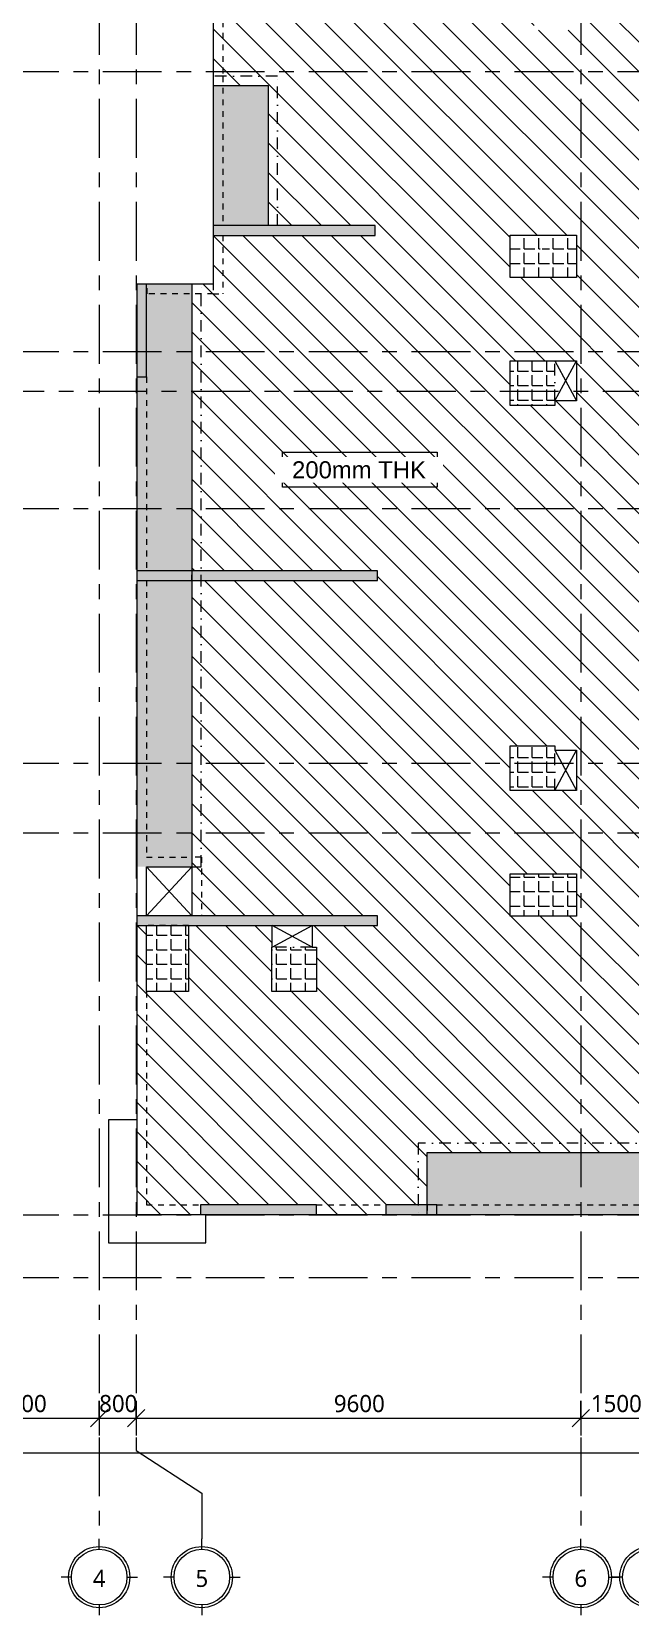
# Model space of a CAD drawing. Header units: millimetres. Extents: x 472 to 124515, y -23895 to 51792.
# Drawn here: x 29080 to 42007, y -23895 to 10292 of the extents above; entities that cross this region are included whole.
import ezdxf

# ---------------------------------------------------------------- set-up
doc = ezdxf.new("R2010")
doc.units = ezdxf.units.MM
doc.header["$LTSCALE"] = 100
for name, pattern in [('cham gach', [5.5, 2.5, -1.5, 0, -1.5]), ('Ligne de quadrillage', [22.225, 12.7, -3.175, 3.175, -3.175]), ('Tiret', [2.5, 1.25, -1.25])]:
    doc.linetypes.add(name, pattern=pattern)
for name, color, linetype, lineweight in [('A-000-M_MASS', 13, 'Continuous', 5), ('A-010-D_DIM', 211, 'Continuous', 5), ('A-010-D_DIM-150', 211, 'Continuous', 5), ('A-230-H-FLOOR', 190, 'Continuous', 15), ('A-230-M_FLOOR', 192, 'Continuous', 15), ('A-230-MH_FLOOR', 190, 'cham gach', 9), ('S-280-M_COLUMN', 52, 'Continuous', 15), ('S-280-M_STRUCT_FRAME', 12, 'Continuous', 15), ('S-280-MH_COLUMN', 52, 'Tiret', 5), ('Z-000-T_TEXT', 131, 'Continuous', 5), ('Z-030-M_GRID', 191, 'Continuous', 5), ('Z-033_T_GRIDREF', 31, 'Continuous', 5)]:
    doc.layers.add(name, color=color, linetype=linetype, lineweight=lineweight)
doc.styles.add('Arial', font='arial.ttf', dxfattribs={"height": 368.82485})
doc.styles.add('Trebuchet MS', font='trebuc.ttf', dxfattribs={"height": 369.230769})
doc.dimstyles.new('ART-Cotes_linéaires', dxfattribs={"dimscale": 304.8, "dimtxt": 375, "dimasz": 1.230315, "dimexe": 1.230315, "dimexo": 0.0625, "dimgap": 0.098425, "dimtad": 1, "dimdec": 0, "dimdsep": 46, "dimtxsty": 'Trebuchet MS', "dimblk1": 'OBLIQUE', "dimblk2": 'OBLIQUE', "dimsah": 1, "dimcen": 0.09, "dimdle": 1.230315, "dimazin": 0, "dimtfac": 1, "dimtdec": 4, "dimtix": 1, "dimtmove": 0, "dimatfit": 3, "dimfxl": 1.230315, "dimfxlon": 1, "dimtvp": 1, "dimtolj": 1, "dimtzin": 0, "dimarcsym": 2})

# ---------------------------------------------------------------- blocks, each defined once
blk = doc.blocks.new('ART_Slab_SetDown - SLAB SET DOWN 30mm-V13-4_022 - ART-Level 4 - TYP 1 C1')
at = {"layer": 'A-000-M_MASS'}
h = blk.add_hatch(dxfattribs=at)
h.set_pattern_fill('FP_45', color=256, style=0, pattern_type=2)
h.set_pattern_definition([(90, (70463.17, 24627.72), (-314.325, 2e-14), [228.6, -85.725]), (180, (70463.17, 24627.72), (-4e-14, -314.325), [228.6, -85.725])])
h.paths.add_polyline_path([(490, -947), (490, 483), (-425, 483), (-425, -947)], flags=0)
h.paths.add_polyline_path([(180, -303), (-178, -303), (1, -124)], flags=0)
blk = doc.blocks.new('ART_Slab_SetDown - SLAB SET DOWN 30mm-3472750-4_022 - ART-Level 4 - TYP 1 C1')
at = {"layer": 'A-000-M_MASS'}
h = blk.add_hatch(dxfattribs=at)
h.set_pattern_fill('FP_46', color=256, style=0, pattern_type=2)
h.set_pattern_definition([(180, (39948.17, 2692.72), (-4e-14, -314.325), [228.6, -85.725]), (270, (39948.17, 2692.72), (314.325, 2e-14), [228.6, -85.725])])
h.paths.add_polyline_path([(-425, 468), (-425, -497), (535, -497), (535, 468)], flags=0)
blk = doc.blocks.new('ART_Slab_SetDown - SLAB SET DOWN 30mm-V14-4_022 - ART-Level 4 - TYP 1 C1')
at = {"layer": 'A-000-M_MASS'}
h = blk.add_hatch(dxfattribs=at)
h.set_pattern_fill('FP_47', color=256, style=0, pattern_type=2)
h.set_pattern_definition([(180, (39948.17, -5622.28), (-4e-14, -314.325), [228.6, -85.725]), (270, (39948.17, -5622.28), (314.325, 2e-14), [228.6, -85.725])])
h.paths.add_polyline_path([(535, 468), (-425, 468), (-425, -497), (535, -497)], flags=0)
blk = doc.blocks.new('ART_Slab_SetDown - SLAB SET DOWN 30mm-V15-4_022 - ART-Level 4 - TYP 1 C1')
at = {"layer": 'A-000-M_MASS'}
h = blk.add_hatch(dxfattribs=at)
h.set_pattern_fill('FP_48', color=256, style=0, pattern_type=2)
h.set_pattern_definition([(90, (56678.17, 24627.72), (-314.325, 2e-14), [228.6, -85.725]), (180, (56678.17, 24627.72), (-4e-14, -314.325), [228.6, -85.725])])
h.paths.add_polyline_path([(490, 483), (-425, 483), (-425, -947), (490, -947), (490, 35)], flags=0)
blk = doc.blocks.new('ART_Slab_SetDown - SLAB SET DOWN 30mm-3472753-4_022 - ART-Level 4 - TYP 1 C1')
at = {"layer": 'A-000-M_MASS'}
h = blk.add_hatch(dxfattribs=at)
h.set_pattern_fill('FP_49', color=256, style=0, pattern_type=2)
h.set_pattern_definition([(180, (32028.17, -9962.28), (-4e-14, -314.325), [228.6, -85.725]), (270, (32028.17, -9962.28), (314.325, 2e-14), [228.6, -85.725])])
h.paths.add_polyline_path([(-440, 468), (-440, -957), (470, -957), (470, 468), (295, 468)], flags=0)
blk = doc.blocks.new('ART_Slab_SetDown - SLAB SET DOWN 30mm-V16-4_022 - ART-Level 4 - TYP 1 C1')
at = {"layer": 'A-000-M_MASS'}
h = blk.add_hatch(dxfattribs=at)
h.set_pattern_fill('FP_50', color=256, style=0, pattern_type=2)
h.set_pattern_definition([(180, (34788.17, -9962.28), (-4e-14, -314.325), [228.6, -85.725]), (270, (34788.17, -9962.28), (314.325, 2e-14), [228.6, -85.725])])
h.paths.add_polyline_path([(-440, 468), (-440, -492), (525, -492), (525, 468), (-345, 468)], flags=0)
blk = doc.blocks.new('Grid - End of the grid line - Circle-4360-4_022 - ART-Level 4 - TYP 1 C1')
at = {"layer": 'Z-033_T_GRIDREF'}
for p, q in [((0, 4), (0, 5.5)), ((-4, 0), (-5.5, 0)), ((4, 0), (5.5, 0)), ((0, -4), (0, -5.5))]:
    blk.add_line(p, q, dxfattribs=at)
for radius in [4.4, 4]:
    blk.add_circle((0, 0), radius, dxfattribs=at)
blk = doc.blocks.new('DIMBLOCK3-4_022 - ART-Level 4 - TYP 1 C1')
at = {"layer": 'A-010-D_DIM-150', "transparency": 16777216}
for p, q in [((27139, -19264), (27139, -20014)), ((27139, -19639), (27139, -19264)), ((30539, -19264), (30539, -20014)), ((30539, -19639), (30539, -19264)), ((27139, -19639), (30539, -19639))]:
    blk.add_line(p, q, dxfattribs=at)
at = {"layer": 'A-010-D_DIM-150', "lineweight": 15, "transparency": 16777216}
for p, q in [((27139, -19639), (27326, -19452)), ((30539, -19639), (30726, -19452)), ((27139, -19639), (26951, -19827)), ((30539, -19639), (30351, -19827))]:
    blk.add_line(p, q, dxfattribs=at)
at = {"layer": 'A-010-D_DIM-150', "color": 0, "transparency": 16777216, "insert": (28305, -19138), "char_height": 369.2, "width": 1281.36, "attachment_point": 1, "line_spacing_factor": 1.032839, "style": 'Trebuchet MS'}
blk.add_mtext('3400', dxfattribs=at)
blk = doc.blocks.new('_Oblique')
at = {"color": 0, "linetype": 'ByBlock', "lineweight": -2}
blk.add_line((-0.5, -0.5), (0.5, 0.5), dxfattribs=at)
blk = doc.blocks.new('DIMBLOCK4-4_022 - ART-Level 4 - TYP 1 C1')
at = {"layer": 'A-010-D_DIM-150', "transparency": 16777216}
for p, q in [((30539, -19264), (30539, -20014)), ((30539, -19639), (30539, -19264)), ((31339, -19264), (31339, -20014)), ((31339, -19639), (31339, -19264)), ((30539, -19639), (31339, -19639))]:
    blk.add_line(p, q, dxfattribs=at)
at = {"layer": 'A-010-D_DIM-150', "lineweight": 15, "transparency": 16777216}
for p, q in [((30539, -19639), (30726, -19452)), ((31339, -19639), (31526, -19452)), ((30539, -19639), (30351, -19827)), ((31339, -19639), (31151, -19827))]:
    blk.add_line(p, q, dxfattribs=at)
at = {"layer": 'A-010-D_DIM-150', "color": 0, "transparency": 16777216, "insert": (30538, -19138), "char_height": 369.2, "width": 961.02, "attachment_point": 1, "line_spacing_factor": 1.032839, "style": 'Trebuchet MS'}
blk.add_mtext('800', dxfattribs=at)
blk = doc.blocks.new('DIMBLOCK5-4_022 - ART-Level 4 - TYP 1 C1')
at = {"layer": 'A-010-D_DIM-150', "transparency": 16777216}
for p, q in [((31339, -19264), (31339, -20014)), ((31339, -19639), (31339, -19264)), ((40939, -19264), (40939, -20014)), ((40939, -19639), (40939, -19264)), ((31339, -19639), (40939, -19639))]:
    blk.add_line(p, q, dxfattribs=at)
at = {"layer": 'A-010-D_DIM-150', "lineweight": 15, "transparency": 16777216}
for p, q in [((31339, -19639), (31526, -19452)), ((40939, -19639), (41126, -19452)), ((31339, -19639), (31151, -19827)), ((40939, -19639), (40751, -19827))]:
    blk.add_line(p, q, dxfattribs=at)
at = {"layer": 'A-010-D_DIM-150', "color": 0, "transparency": 16777216, "insert": (35605, -19138), "char_height": 369.2, "width": 1281.36, "attachment_point": 1, "line_spacing_factor": 1.032839, "style": 'Trebuchet MS'}
blk.add_mtext('9600', dxfattribs=at)
blk = doc.blocks.new('DIMBLOCK6-4_022 - ART-Level 4 - TYP 1 C1')
at = {"layer": 'A-010-D_DIM-150', "transparency": 16777216}
for p, q in [((40939, -19264), (40939, -20014)), ((40939, -19639), (40939, -19264)), ((42439, -19264), (42439, -20014)), ((42439, -19639), (42439, -19264)), ((40939, -19639), (42439, -19639))]:
    blk.add_line(p, q, dxfattribs=at)
at = {"layer": 'A-010-D_DIM-150', "lineweight": 15, "transparency": 16777216}
for p, q in [((40939, -19639), (41126, -19452)), ((42439, -19639), (42626, -19452)), ((40939, -19639), (40751, -19827)), ((42439, -19639), (42251, -19827))]:
    blk.add_line(p, q, dxfattribs=at)
at = {"layer": 'A-010-D_DIM-150', "color": 0, "transparency": 16777216, "insert": (41155, -19138), "char_height": 369.2, "width": 1281.36, "attachment_point": 1, "line_spacing_factor": 1.032839, "style": 'Trebuchet MS'}
blk.add_mtext('1500', dxfattribs=at)
blk = doc.blocks.new('DIMBLOCK19-4_022 - ART-Level 4 - TYP 1 C1')
at = {"layer": 'A-010-D_DIM-150', "transparency": 16777216}
for p, q in [((16739, -20014), (16739, -20764)), ((16739, -20389), (16739, -20014)), ((113239, -20014), (113239, -20764)), ((113239, -20389), (113239, -20014)), ((16364, -20389), (113614, -20389))]:
    blk.add_line(p, q, dxfattribs=at)
at = {"layer": 'A-010-D_DIM-150', "lineweight": 15, "transparency": 16777216}
for p, q in [((16739, -20389), (16551, -20577)), ((16739, -20389), (16926, -20202)), ((113239, -20389), (113051, -20577)), ((113239, -20389), (113426, -20202))]:
    blk.add_line(p, q, dxfattribs=at)
at = {"layer": 'A-010-D_DIM-150', "color": 0, "transparency": 16777216, "insert": (64321, -19888), "char_height": 369.2, "width": 1601.69, "attachment_point": 1, "line_spacing_factor": 1.032839, "style": 'Trebuchet MS'}
blk.add_mtext('96500', dxfattribs=at)
blk = doc.blocks.new('4F')
at = {"layer": 'A-230-H-FLOOR', "lineweight": 5}
h = blk.add_hatch(dxfattribs=at)
h.set_pattern_fill('FP_10', color=9, style=0, pattern_type=2)
h.set_pattern_definition([(135, (64988.6, 0), (-318.198, -318.198), [])])
h.paths.add_polyline_path([(86178.6, -15385), (86178.6, -15240), (87233.6, -15240), (87233.6, -11740), (87443.6, -11740), (87443.6, -13900), (92353.6, -13900), (92353.6, -15030), (93248.6, -15030), (93248.6, -15240), (94748.6, -15240), (94748.6, -15030), (97248.6, -15030), (97248.6, -15240), (98628.6, -15240), (98628.6, -9005), (95703.6, -9005), (95703.6, -9470), (95713.6, -9470), (95713.6, -10430), (94748.6, -10430), (94748.6, -9470), (94843.6, -9470), (94843.6, -9005), (93428.6, -9005), (93428.6, -8795), (97438.6, -8795), (97438.6, -1555), (93428.6, -1555), (93428.6, -1345), (97438.6, -1345), (97438.6, 4840), (96978.6, 4840), (96978.6, 5895), (93478.6, 5895), (93478.6, 6105), (95788.6, 6105), (95788.6, 9130), (96978.6, 9130), (96978.6, 13030), (94478.6, 13030), (94478.6, 13240), (91048.6, 13240), (91048.6, 13030), (89798.6, 13030), (89798.6, 11850), (89248.6, 11850), (89248.6, 13030), (89048.6, 13030), (89048.6, 13240), (89258.6, 13240), (89258.6, 14490), (89038.6, 14490), (89038.6, 14690), (89733.6, 14690), (89733.6, 14490), (91238.6, 14490), (91238.6, 14690), (92088.6, 14690), (92088.6, 15890), (89538.6, 15890), (89538.6, 16490), (89788.6, 16490), (89788.6, 17590), (89538.6, 17590), (89538.6, 18590), (89788.6, 18590), (89788.6, 19690), (89538.6, 19690), (89538.6, 20710), (89788.6, 20710), (89788.6, 21910), (89538.6, 21910), (89538.6, 22490), (87528.6, 22490), (87528.6, 16345), (87318.6, 16345), (87318.6, 15475), (87528.6, 15475), (87528.6, 15225), (87443.6, 15225), (87443.6, 13910), (87318.6, 13910), (87318.6, 9540), (87528.6, 9540), (87528.6, 9330), (87318.6, 9330), (87318.6, 4960), (87443.6, 4960), (87443.6, 3645), (87528.6, 3645), (87528.6, 3395), (87318.6, 3395), (87318.6, 2525), (87528.6, 2525), (87528.6, 2315), (87318.6, 2315), (87318.6, -2075), (87443.6, -2075), (87443.6, -3380), (87318.6, -3380), (87318.6, -3590), (86888.6, -3590), (86888.6, -5490), (86388.6, -5490), (86388.6, -5280), (81298.6, -5280), (81298.6, -5490), (79298.6, -5490), (79298.6, -5280), (76878.6, -5280), (76878.6, -5490), (72543.6, -5490), (72543.6, -5590), (70543.6, -5590), (70543.6, -5490), (65093.6, -5490), (65093.6, -5500), (66003.6, -5500), (66003.6, -8525), (63973.6, -8525), (63973.6, -5500), (64883.6, -5499.8), (64883.6, -5490), (59433.6, -5490), (59433.6, -5590), (57433.6, -5590), (57433.6, -5490), (53098.6, -5490), (53098.6, -5280), (50678.6, -5280), (50678.6, -5490), (48678.6, -5490), (48678.6, -5280), (43588.6, -5280), (43588.6, -5490), (43088.6, -5490), (43088.6, -3590), (42658.6, -3590), (42658.6, -3380), (42533.6, -3380), (42533.6, -2075), (42658.6, -2075), (42658.6, 2315), (42448.6, 2315), (42448.6, 2525), (42658.6, 2525), (42658.6, 3395), (42448.6, 3395), (42448.6, 3645), (42533.6, 3645), (42533.6, 4960), (42658.6, 4960), (42658.6, 9330), (42448.6, 9330), (42448.6, 9540), (42658.6, 9540), (42658.6, 13910), (42533.6, 13910), (42533.6, 15225), (42448.6, 15225), (42448.6, 15475), (42658.6, 15475), (42658.6, 16345), (42448.6, 16345), (42448.6, 22490), (40438.6, 22490), (40438.6, 21910), (40188.6, 21910), (40188.6, 20710), (40438.6, 20710), (40438.6, 19690), (40188.6, 19690), (40188.6, 18590), (40438.6, 18590), (40438.6, 17590), (40188.6, 17590), (40188.6, 16490), (40438.6, 16490), (40438.6, 15890), (37888.6, 15890), (37888.6, 14690), (38738.6, 14690), (38738.6, 14490), (40233.6, 14490), (40233.6, 14690), (40928.6, 14690), (40928.6, 14490), (40718.6, 14490), (40718.6, 13240), (40928.6, 13240), (40928.6, 13030), (40728.6, 13030), (40728.6, 11850), (40178.6, 11850), (40178.6, 13030), (38928.6, 13030), (38928.6, 13240), (35498.6, 13240), (35498.6, 13030), (32998.6, 13030), (32998.6, 9130), (34188.6, 9130), (34188.6, 6105), (36498.6, 6105), (36498.6, 5895), (32998.6, 5895), (32998.6, 4840), (32538.6, 4840), (32538.6, -1345), (36548.6, -1345), (36548.6, -1555), (32538.6, -1555), (32538.6, -8795), (36548.6, -8795), (36548.6, -9005), (35133.6, -9005), (35133.6, -9470), (35228.6, -9470), (35228.6, -10430), (34263.6, -10430), (34263.6, -9470), (34273.6, -9470), (34273.6, -9005), (32468.6, -9005), (32468.6, -10430), (31558.6, -10430), (31558.6, -9005), (31348.6, -9005), (31348.6, -15240), (32728.6, -15240), (32728.6, -15030), (35228.6, -15030), (35228.6, -15240), (36728.6, -15240), (36728.6, -15030), (37623.6, -15030), (37623.6, -13900), (42533.6, -13900), (42533.6, -11740), (42743.6, -11740), (42743.6, -15240), (42533.6, -15240), (42533.6, -15250), (43798.6, -15250), (43798.6, -15385), (49983.6, -15385), (49983.6, -11390), (50193.6, -11390), (50193.6, -15385), (57433.6, -15385), (57433.6, -11390), (57643.6, -11390), (57643.6, -15385), (64883.6, -15385), (64883.6, -11890), (65093.6, -11890), (65093.6, -15385), (72333.6, -15385), (72333.6, -11390), (72543.6, -11390), (72543.6, -15385), (79783.6, -15385), (79783.6, -11390), (79993.6, -11390), (79993.6, -15385), (86007.1, -15385)], flags=0)
h.paths.add_polyline_path([(98423.6, -10430), (97508.6, -10430), (97508.6, -9095), (98423.6, -9095), (98423.6, -9731.2)], flags=0)
h.paths.add_polyline_path([(39413.6, -8800), (39413.6, -7885), (40843.6, -7885), (40843.6, -8800), (40395.9, -8800)], flags=0)
h.paths.add_polyline_path([(89133.6, -8800), (89133.6, -7885), (90563.6, -7885), (90563.6, -8800)], flags=0)
h.paths.add_polyline_path([(87233.6, -8525), (86323.6, -8525), (86323.6, -7095), (87238.6, -7095), (87238.6, -8525)], flags=0)
h.paths.add_polyline_path([(83708.4, -8525), (83563.6, -8525), (83563.6, -7565), (83658.6, -7565), (83658.6, -7095), (84528.6, -7095), (84528.6, -8525)], flags=0)
h.paths.add_polyline_path([(45448.6, -8525), (45448.6, -7095), (46318.6, -7095), (46318.6, -7565), (46413.6, -7565), (46413.6, -8525)], flags=0)
h.paths.add_polyline_path([(43653.6, -8525), (42738.6, -8525), (42738.6, -7095), (43653.6, -7095)], flags=0)
h.paths.add_polyline_path([(61213.6, -8525), (61213.6, -7565), (61308.6, -7565), (61308.6, -6975), (62178.6, -6975), (62178.6, -8525)], flags=0)
h.paths.add_polyline_path([(77078.6, -8525), (76113.6, -8525), (76113.6, -7565), (76208.6, -7565), (76208.6, -7095), (77078.6, -7095)], flags=0)
h.paths.add_polyline_path([(51103.6, -8525), (50188.6, -8525), (50188.6, -7095), (51103.6, -7095)], flags=0)
h.paths.add_polyline_path([(79788.6, -8525), (78873.6, -8525), (78873.6, -7095), (79788.6, -7095), (79788.6, -7565)], flags=0)
h.paths.add_polyline_path([(67798.6, -8525), (67798.6, -6975), (68668.6, -6975), (68668.6, -7565), (68763.6, -7565), (68763.6, -8525)], flags=0)
h.paths.add_polyline_path([(52898.6, -8525), (52898.6, -7095), (53768.6, -7095), (53768.6, -7565), (53863.6, -7565), (53863.6, -8525)], flags=0)
h.paths.add_polyline_path([(67798.6, -6895), (67798.6, -5500), (68763.6, -5500), (68763.6, -6895)], flags=0)
h.paths.add_polyline_path([(61213.6, -6895), (61213.6, -5500), (62178.6, -5500), (62178.6, -6895), (61786.6, -6895)], flags=0)
h.paths.add_polyline_path([(62928, -6250.4), (62928, -5891.8), (63107.3, -6071.1)], flags=0)
h.paths.add_polyline_path([(90563.6, -6090), (89133.6, -6090), (89133.6, -5220), (89603.6, -5220), (89603.6, -5125), (90563.6, -5125)], flags=0)
h.paths.add_polyline_path([(39413.6, -6090), (39413.6, -5125), (40373.6, -5125), (40373.6, -5220), (40843.6, -5220), (40843.6, -6090), (40395.9, -6090)], flags=0)
h.paths.add_polyline_path([(90563.6, 2225), (89603.6, 2225), (89603.6, 2320), (89133.6, 2320), (89133.6, 3190), (90563.6, 3190)], flags=0)
h.paths.add_polyline_path([(40373.6, 2225), (39413.6, 2225), (39413.6, 3190), (40843.6, 3190), (40843.6, 2320), (40373.6, 2320)], flags=0)
h.paths.add_polyline_path([(90563.6, 4985), (89133.6, 4985), (89133.6, 5900), (90563.6, 5900), (90563.6, 5584.3)], flags=0)
h.paths.add_polyline_path([(39413.6, 4985), (39413.6, 5900), (40843.6, 5900), (40843.6, 4985), (39928.6, 4985)], flags=0)
h.paths.add_polyline_path([(89919.7, 6535.9), (89919.7, 6894.5), (90099, 6715.2), (90048.6, 6664.8)], flags=0)
h.paths.add_polyline_path([(40057.5, 6535.9), (40057.5, 6894.5), (40236.8, 6715.2)], flags=0)
h.paths.add_polyline_path([(88159.3, 7355.7), (87980.1, 7535), (88338.6, 7535)], flags=0)
h.paths.add_polyline_path([(41787.5, 7535), (41638.6, 7535), (41817.9, 7714.3), (41997.2, 7535)], flags=0)
h.paths.add_polyline_path([(89133.6, 10325), (89133.6, 11755), (90048.6, 11755), (90048.6, 10325)], flags=0)
h.paths.add_polyline_path([(39928.6, 10325), (39928.6, 11755), (40843.6, 11755), (40843.6, 10325), (40395.9, 10325)], flags=0)
h = blk.add_hatch(dxfattribs=at)
h.set_pattern_fill('FP_7', color=8, style=0, pattern_type=2)
h.set_pattern_definition([(0, (64988.6, 0), (1219.2, 304.8), [50.292, -864.108, 50.292, -864.108, -4876.8]), (0, (64988.6, 0), (1219.2, 304.8), [-1828.8, 50.292, -1778.508, 50.292, -864.108, -2133.6]), (0, (64988.6, 0), (1219.2, 304.8), [-4572, 50.292, -559.308, 50.292, -1473.708]), (120, (65445.8, 152.4), (-873.5645, 903.4582), [50.292, -864.108, 50.292, -5740.908]), (120, (65445.8, 152.4), (-873.5645, 903.4582), [-964.692, -864.108, 50.292, -1778.508, -3048]), (120, (65445.8, 152.4), (-873.5645, 903.4582), [-3657.6, 50.292, -864.108, 50.292, -2083.308]), (120, (65445.8, 152.4), (-873.5645, 903.4582), [-4622.292, -559.308, 50.292, -1473.708]), (240, (65598.2, 762), (-345.6355, -1208.2582), [50.292, -864.108, 50.292, -864.108, -4876.8]), (240, (65598.2, 762), (-345.6355, -1208.2582), [-1828.8, 50.292, -1778.508, 50.292, -864.108, -2133.6]), (240, (65598.2, 762), (-345.6355, -1208.2582), [-4572, 50.292, -559.308, 50.292, -1473.708])])
h.paths.add_polyline_path([(79993.6, -16590), (84178.6, -16590), (84178.6, -16380), (86178.6, -16380), (86178.6, -15385), (79993.6, -15385), (79993.6, -16542.4)], flags=0)
h.paths.add_polyline_path([(76113.6, -16590), (76728.6, -16590), (76728.6, -16380), (78728.6, -16380), (78728.6, -15400), (79783.6, -15400), (79783.6, -15385), (72543.6, -15385), (72543.6, -16590), (75045.9, -16590)], flags=0)
h.paths.add_polyline_path([(68763.6, -16590), (72333.6, -16590), (72333.6, -15385), (65093.6, -15385), (65093.6, -15390), (66148.6, -15390), (66148.6, -16380), (68148.6, -16380), (68148.6, -16590)], flags=0)
h.paths.add_polyline_path([(57643.6, -16590), (61828.6, -16590), (61828.6, -16380), (63828.6, -16380), (63828.6, -15390), (64883.6, -15390), (64883.6, -15385), (57643.6, -15385), (57643.6, -15863.9)], flags=0)
h.paths.add_polyline_path([(53863.6, -16590), (57433.6, -16590), (57433.6, -15385), (50193.6, -15385), (50193.6, -15400), (51248.6, -15400), (51248.6, -16380), (53248.6, -16380), (53248.6, -16590)], flags=0)
h.paths.add_polyline_path([(49983.6, -16590), (49983.6, -15385), (43798.6, -15385), (43798.6, -16380), (45798.6, -16380), (45798.6, -16590), (49058.4, -16590)], flags=0)
h.paths.add_polyline_path([(40395.9, -15240), (42533.6, -15240), (42533.6, -13900), (37623.6, -13900), (37623.6, -15030), (37828.6, -15030), (37828.6, -15240), (39413.6, -15240)], flags=0)
h.paths.add_polyline_path([(87443.6, -15240), (92148.6, -15240), (92148.6, -15030), (92353.6, -15030), (92353.6, -13900), (87443.6, -13900)], flags=0)
h.paths.add_polyline_path([(32538.6, -7735), (32538.6, -1555), (31348.6, -1555), (31348.6, -7735), (31733.4, -7735)], flags=0)
h.paths.add_polyline_path([(98628.6, -7735), (98628.6, -1555), (97438.6, -1555), (97438.6, -7735), (98418.6, -7735)], flags=0)
h.paths.add_polyline_path([(97933.9, -1345), (98628.6, -1345), (98628.6, 2840), (98418.6, 2840), (98418.6, 4840), (97438.6, 4840), (97438.6, -1345)], flags=0)
h.paths.add_polyline_path([(32158.2, -1345), (32538.6, -1345), (32538.6, 4840), (31558.6, 4840), (31558.6, 2840), (31348.6, 2840), (31348.6, -1345), (31733.4, -1345)], flags=0)
h.paths.add_polyline_path([(96978.6, 6105), (96978.6, 9130), (95788.6, 9130), (95788.6, 6105)], flags=0)
h.paths.add_polyline_path([(32998.6, 6105), (34188.6, 6105), (34188.6, 9130), (32998.6, 9130), (32998.6, 6151.7)], flags=0)
at = {"layer": 'S-280-M_COLUMN'}
for points in [[(35168.3, 5895), (36498.6, 5895), (36498.6, 6105), (32998.6, 6105), (32998.6, 5895), (34565, 5895)], [(31348.6, 2840), (31558.6, 2840), (31558.6, 4840), (31348.6, 4840)], [(31348.6, -1555), (36548.6, -1555), (36548.6, -1345), (31348.6, -1345)], [(31558.6, -9005), (36548.6, -9005), (36548.6, -8795), (31348.6, -8795), (31348.6, -9005), (31375.6, -9005)], [(34263.6, -15240), (35228.6, -15240), (35228.6, -15030), (32728.6, -15030), (32728.6, -15240)], [(36728.6, -15240), (37828.6, -15240), (37828.6, -15030), (36728.6, -15030), (36728.6, -15060)]]:
    blk.add_hatch(color=10, dxfattribs=at).paths.add_polyline_path(points, flags=0)
at = {"lineweight": 5}
for p, q in [((40373.6, 3190), (40843.6, 2320)), ((40373.6, 2320), (40843.6, 3190)), ((40373.6, -5220), (40843.6, -6090)), ((40373.6, -6090), (40843.6, -5220)), ((32538.6, -7735), (31558.6, -8795)), ((31558.6, -7735), (32538.6, -8795)), ((35133.6, -9470), (34273.6, -9005)), ((34273.6, -9470), (35133.6, -9005))]:
    blk.add_line(p, q, dxfattribs=at)
at = {"layer": 'A-230-M_FLOOR'}
for p, q in [((32998.6, 13030), (32998.6, 9130)), ((32998.6, 9130), (34188.6, 9130)), ((32998.6, 9130), (32998.6, 6105)), ((34188.6, 9130), (34188.6, 6105)), ((32998.6, 5895), (32998.6, 4840)), ((39413.6, 4985), (39413.6, 5900)), ((39413.6, 5900), (40843.6, 5900)), ((40843.6, 5900), (40843.6, 4985)), ((32998.6, 4840), (31558.6, 4840)), ((32538.6, 4840), (32538.6, -1345)), ((40843.6, 4985), (39413.6, 4985)), ((39413.6, 2225), (39413.6, 3190)), ((39413.6, 3190), (40843.6, 3190)), ((40843.6, 3190), (40843.6, 2320)), ((31348.6, 2840), (31348.6, -1345)), ((40373.6, 2225), (39413.6, 2225)), ((40373.6, 2320), (40373.6, 2225)), ((40843.6, 2320), (40373.6, 2320)), ((31348.6, -1555), (31348.6, -7735)), ((32538.6, -1555), (32538.6, -8795)), ((39413.6, -5125), (40373.6, -5125)), ((39413.6, -6090), (39413.6, -5125)), ((40373.6, -5125), (40373.6, -5220)), ((40373.6, -5220), (40843.6, -5220)), ((40843.6, -5220), (40843.6, -6090)), ((40843.6, -6090), (39413.6, -6090)), ((31558.6, -7735), (32538.6, -7735)), ((39413.6, -8800), (39413.6, -7885)), ((39413.6, -7885), (40843.6, -7885)), ((40843.6, -7885), (40843.6, -8800)), ((40843.6, -8800), (39413.6, -8800)), ((31348.6, -9005), (31348.6, -15240)), ((31558.6, -10430), (31558.6, -9005)), ((32468.6, -9005), (32468.6, -10430)), ((34273.6, -9470), (34273.6, -9005)), ((35133.6, -9005), (35133.6, -9470)), ((34263.6, -10430), (34263.6, -9470)), ((34263.6, -9470), (34273.6, -9470)), ((35133.6, -9470), (35228.6, -9470)), ((35228.6, -9470), (35228.6, -10430)), ((32468.6, -10430), (31558.6, -10430)), ((35228.6, -10430), (34263.6, -10430)), ((31348.6, -13200), (30738.6, -13200)), ((30738.6, -13200), (30738.6, -15850)), ((37623.6, -15030), (37623.6, -13900)), ((37623.6, -13900), (42533.6, -13900)), ((31348.6, -15240), (32728.6, -15240)), ((32838.6, -15850), (32838.6, -15240)), ((35228.6, -15240), (36728.6, -15240)), ((37828.6, -15240), (42533.6, -15240)), ((30738.6, -15850), (32838.6, -15850))]:
    blk.add_line(p, q, dxfattribs=at)
at = {"layer": 'A-230-MH_FLOOR', "color": 7, "lineweight": 5}
for p, q in [((34388.6, 9330), (32998.6, 9330)), ((34388.6, 6105), (34388.6, 9330)), ((32738.6, -7735), (32738.6, 4840)), ((40373.6, 2320), (40373.6, 3190)), ((32538.6, -1345), (32538.6, -1555)), ((40373.6, -6090), (40373.6, -5220)), ((32538.7, -7735), (32738.6, -7735)), ((31558.6, -9000), (32468.6, -9000)), ((31558.6, -9005), (31558.6, -9000)), ((32468.6, -9000), (32468.6, -9005)), ((35133.6, -9470), (34273.6, -9470)), ((42533.6, -13700), (37423.6, -13700)), ((37423.6, -13700), (37423.6, -15240)), ((37623.6, -15240), (37623.6, -15030))]:
    blk.add_line(p, q, dxfattribs=at)
at = {"layer": 'S-280-M_COLUMN'}
for p, q in [((36498.6, 6105), (32998.6, 6105)), ((32998.6, 6105), (32998.6, 5895)), ((32998.6, 5895), (36498.6, 5895)), ((36498.6, 5895), (36498.6, 6105)), ((31558.6, 4840), (31348.6, 4840)), ((31348.6, 4840), (31348.6, 2840)), ((31558.6, 2840), (31558.6, 4840)), ((31348.6, 2840), (31558.6, 2840)), ((36548.6, -1345), (31348.6, -1345)), ((31348.6, -1345), (31348.6, -1555)), ((36548.6, -1555), (36548.6, -1345)), ((31348.6, -1555), (36548.6, -1555)), ((36548.6, -8795), (31348.6, -8795)), ((31348.6, -8795), (31348.6, -9005)), ((36548.6, -9005), (36548.6, -8795)), ((31348.6, -9005), (36548.6, -9005)), ((35228.6, -15030), (32728.6, -15030)), ((32728.6, -15030), (32728.6, -15240)), ((35228.6, -15240), (35228.6, -15030)), ((37828.6, -15030), (36728.6, -15030)), ((36728.6, -15030), (36728.6, -15240)), ((37828.6, -15240), (37828.6, -15030)), ((32728.6, -15240), (35228.6, -15240)), ((36728.6, -15240), (37828.6, -15240))]:
    blk.add_line(p, q, dxfattribs=at)
at = {"layer": 'S-280-M_STRUCT_FRAME', "linetype": 'Tiret', "lineweight": 5}
for p, q in [((33208.6, 13017.3), (33208.6, 9330)), ((33208.6, 9330), (33208.6, 6105)), ((33208.6, 5895), (33208.6, 4630)), ((31572.3, 4630), (31572.3, 4840)), ((32998.6, 4840), (32998.6, 4630)), ((32738.6, 4630), (31572.3, 4630)), ((32998.6, 4630), (32738.6, 4630)), ((32998.6, 4630), (33208.6, 4630)), ((31558.6, 2840), (31558.6, -1345)), ((31558.6, -1555), (31558.6, -7525)), ((31558.6, -7525), (32538.6, -7525)), ((32738.6, -7525), (32538.6, -7525)), ((32748.6, -7525), (32738.6, -7525)), ((32748.6, -7525), (32748.6, -8795)), ((31558.6, -10430), (31558.6, -15030)), ((31558.6, -15030), (32728.6, -15030)), ((35228.6, -15030), (36728.6, -15030)), ((37828.6, -15030), (42533.6, -15030))]:
    blk.add_line(p, q, dxfattribs=at)
at = {"layer": 'S-280-M_STRUCT_FRAME'}
for p, q in [((31348.6, -7735), (31348.6, -8795)), ((31558.6, -8795), (31558.6, -7735))]:
    blk.add_line(p, q, dxfattribs=at)
at = {"layer": 'S-280-MH_COLUMN', "color": 1}
for p, q in [((32538.6, -1555), (32538.6, -1345)), ((32468.6, -9000), (31558.6, -9000)), ((31558.6, -9000), (31558.6, -9005)), ((32468.6, -9005), (32468.6, -9000)), ((37623.6, -15030), (37623.6, -15240))]:
    blk.add_line(p, q, dxfattribs=at)
at = {"layer": 'Z-000-T_TEXT'}
for p, q in [((34493.8, 1212.1), (37838.8, 1212.1)), ((34493.8, 457.9), (34493.8, 1212.1)), ((37838.8, 1212.1), (37838.8, 457.9)), ((37838.8, 457.9), (34493.8, 457.9))]:
    blk.add_line(p, q, dxfattribs=at)
at = {"layer": 'Z-030-M_GRID', "linetype": 'Ligne de quadrillage'}
for p, q in [((30538.6, 35509.7), (30538.6, -22244.6)), ((31338.6, 35509.7), (31338.6, -20339.6)), ((40938.6, 35509.7), (40938.6, -22244.6)), ((12837, 9435), (115521.9, 9435)), ((12837, 3385), (115521.9, 3385)), ((14742, 2535), (115521.9, 2535)), ((12837, 0), (115521.9, 0)), ((12837, -5500), (115521.9, -5500)), ((12837, -7000), (115521.9, -7000)), ((12837, -15250), (115521.9, -15250)), ((12837, -16600), (115521.9, -16600))]:
    blk.add_line(p, q, dxfattribs=at)
at = {"layer": 'Z-030-M_GRID'}
for p, q in [((31338.6, -20339.6), (32754.1, -21258.8)), ((32754.1, -21258.8), (32754.1, -22244.6))]:
    blk.add_line(p, q, dxfattribs=at)
at = {"layer": 'A-000-M_MASS'}
for name, p, rotation in [('ART_Slab_SetDown - SLAB SET DOWN 30mm-V13-4_022 - ART-Level 4 - TYP 1 C1', (40360.9, 5474.6), 270.0000000000002), ('ART_Slab_SetDown - SLAB SET DOWN 30mm-3472750-4_022 - ART-Level 4 - TYP 1 C1', (39948.2, 2692.7), 180), ('ART_Slab_SetDown - SLAB SET DOWN 30mm-V14-4_022 - ART-Level 4 - TYP 1 C1', (39948.2, -5622.3), 180), ('ART_Slab_SetDown - SLAB SET DOWN 30mm-V15-4_022 - ART-Level 4 - TYP 1 C1', (40360.9, -8310.4), 270.0000000000002), ('ART_Slab_SetDown - SLAB SET DOWN 30mm-3472753-4_022 - ART-Level 4 - TYP 1 C1', (32028.2, -9962.3), 180), ('ART_Slab_SetDown - SLAB SET DOWN 30mm-V16-4_022 - ART-Level 4 - TYP 1 C1', (34788.2, -9962.3), 180)]:
    blk.add_blockref(name, p, dxfattribs=dict(at, rotation=rotation))
at = {"layer": 'Z-033_T_GRIDREF', "xscale": 149.9999999999999, "yscale": 149.9999999999999, "zscale": 149.9999999999999, "rotation": 180}
for p in [(30538.6, -23069.6), (32754.1, -23069.6), (40938.6, -23069.6), (42438.6, -23069.6)]:
    blk.add_blockref('Grid - End of the grid line - Circle-4360-4_022 - ART-Level 4 - TYP 1 C1', p, dxfattribs=at)
at = {"layer": 'Z-033_T_GRIDREF', "char_height": 369.2, "width": 319.5, "attachment_point": 2, "line_spacing_factor": 1.032839, "style": 'Trebuchet MS'}
for s, insert in [('4', (30538.8, -22912.6)), ('5', (32754.3, -22912.6)), ('6', (40938.8, -22912.6))]:
    blk.add_mtext(s, dxfattribs=dict(at, insert=insert))
at = {"layer": 'A-010-D_DIM'}
for base, p1, p2, override, picture, middle in [((30538.6, -19639.3), (27138.6, -19264.3), (30538.6, -19264.3), {"dimpost": '<>', "dimfxl": 3400}, 'DIMBLOCK3-4_022 - ART-Level 4 - TYP 1 C1', (28838.6, -19421.4)), ((31338.6, -19639.3), (30538.6, -19264.3), (31338.6, -19264.3), {"dimpost": '<>', "dimfxl": 799.999999}, 'DIMBLOCK4-4_022 - ART-Level 4 - TYP 1 C1', (30938.6, -19421.4)), ((40938.6, -19639.3), (31338.6, -19264.3), (40938.6, -19264.3), {"dimpost": '<>', "dimfxl": 9600.000002}, 'DIMBLOCK5-4_022 - ART-Level 4 - TYP 1 C1', (36138.6, -19420.8)), ((42438.6, -19639.3), (40938.6, -19264.3), (42438.6, -19264.3), {"dimpost": '<>', "dimfxl": 1499.999999}, 'DIMBLOCK6-4_022 - ART-Level 4 - TYP 1 C1', (41688.6, -19421.4)), ((113238.6, -20389.3), (16738.6, -20014.3), (113238.6, -20014.3), {"dimpost": '<>', "dimfxl": 96500}, 'DIMBLOCK19-4_022 - ART-Level 4 - TYP 1 C1', (64988.6, -20170.8))]:
    dim = blk.add_linear_dim(base=base, p1=p1, p2=p2, dimstyle='ART-Cotes_linéaires', override=override, dxfattribs=at)
    dim.commit()
    dim.dimension.update_dxf_attribs({"geometry": picture, "text_midpoint": middle})
at = {"layer": 'Z-000-T_TEXT', "insert": (36148.1, 1018.6), "char_height": 368.82, "width": 3438, "attachment_point": 2, "line_spacing_factor": 0.938532, "style": 'Arial', "bg_fill": 3, "box_fill_scale": 1.25, "bg_fill_color": 0, "bg_fill_transparency": 0}
blk.add_mtext('200mm THK', dxfattribs=at)

msp = doc.modelspace()

# ---------------------------------------------------------------- block references
msp.add_blockref('4F', (0, 0))

doc.saveas('drawing.dxf')
